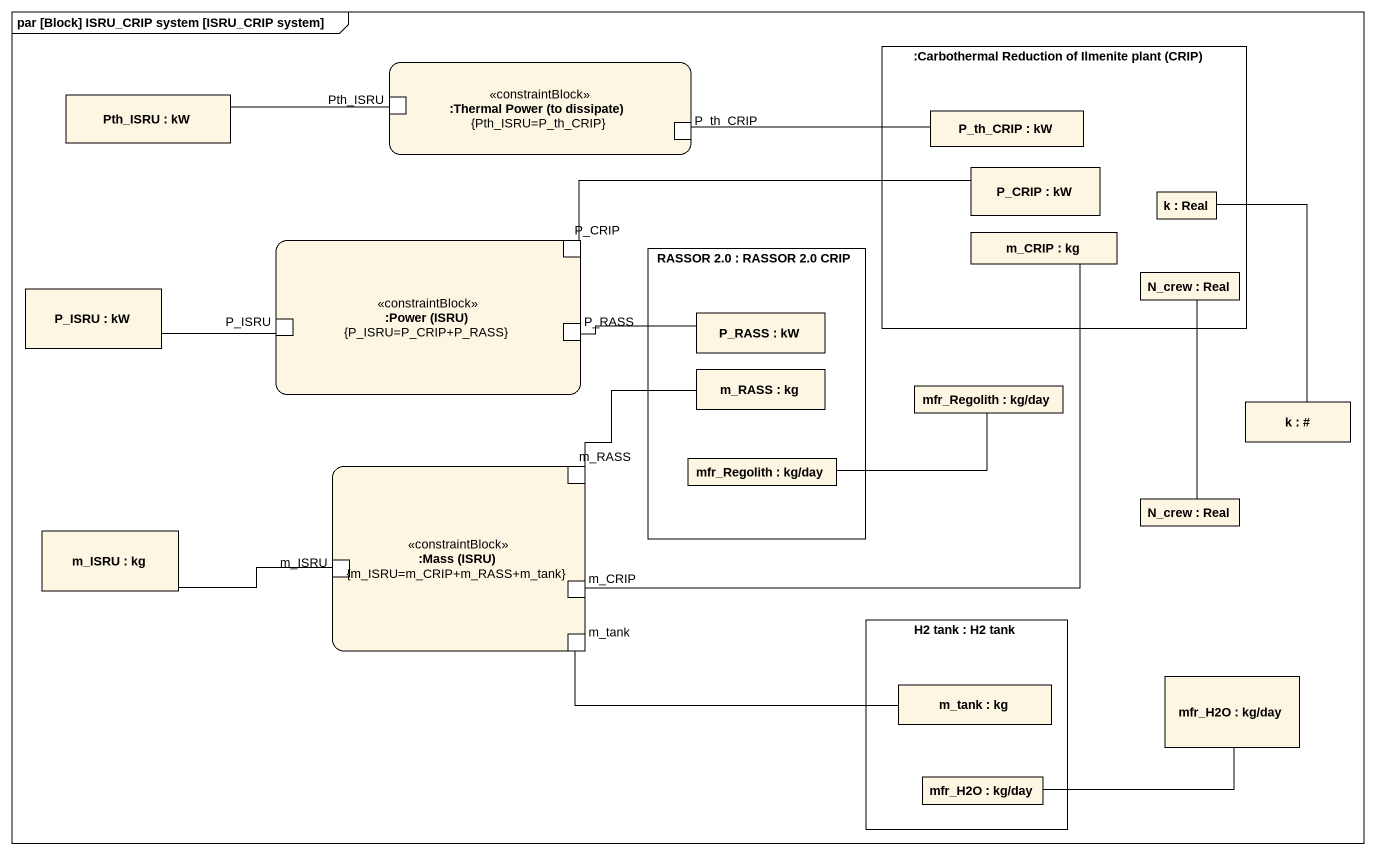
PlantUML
@startuml
mainframe par [Block] ISRU_CRIP system [ISRU_CRIP system]
rectangle ":Thermal Power (to dissipate)\n{Pth_ISRU=P_th_CRIP}" as Thermal_Power_to_dissipate <<constraintBlock>> {
  port "Pth_ISRU" as Pth_ISRU_2
  port P_th_CRIP
}
rectangle ":Carbothermal Reduction of Ilmenite plant (CRIP)" as Carbothermal_Reduction_of {
  rectangle "P_th_CRIP : kW" as P_th_CRIP_2
  rectangle "P_CRIP : kW" as P_CRIP
  rectangle "k : Real" as k
  rectangle "m_CRIP : kg" as m_CRIP
  rectangle "N_crew : Real" as N_crew
}
rectangle "Pth_ISRU : kW" as Pth_ISRU
rectangle ":Power (ISRU)\n{P_ISRU=P_CRIP+P_RASS}" as Power_ISRU <<constraintBlock>> {
  port "P_CRIP" as P_CRIP_2
  port "P_ISRU" as P_ISRU_2
  port P_RASS
}
rectangle "P_ISRU : kW" as P_ISRU
rectangle "RASSOR 2.0 : RASSOR 2.0 CRIP" as RASSOR_2_0 {
  rectangle "P_RASS : kW" as P_RASS_2
  rectangle "m_RASS : kg" as m_RASS
  rectangle "mfr_Regolith : kg/day" as mfr_Regolith_2
}
rectangle "mfr_Regolith : kg/day" as mfr_Regolith
rectangle "k : #" as k_2
rectangle ":Mass (ISRU)\n{m_ISRU=m_CRIP+m_RASS+m_tank}" as Mass_ISRU <<constraintBlock>> {
  port "m_RASS" as m_RASS_2
  port "m_ISRU" as m_ISRU_2
  port "m_CRIP" as m_CRIP_2
  port m_tank
}
rectangle "N_crew : Real" as N_crew_2
rectangle "m_ISRU : kg" as m_ISRU
rectangle "H2 tank : H2 tank" as H2_tank {
  rectangle "m_tank : kg" as m_tank_2
  rectangle "mfr_H2O : kg/day" as mfr_H2O_2
}
rectangle "mfr_H2O : kg/day" as mfr_H2O
Pth_ISRU_2 -left- Pth_ISRU
P_th_CRIP -right- P_th_CRIP_2
k -- k_2
P_CRIP_2 -right- P_CRIP
P_ISRU_2 -left- P_ISRU
P_RASS -right- P_RASS_2
mfr_Regolith -left- mfr_Regolith_2
m_RASS_2 -right- m_RASS
N_crew_2 -up- N_crew
m_ISRU_2 -left- m_ISRU
m_CRIP_2 -up- m_CRIP
m_tank -right- m_tank_2
mfr_H2O -left- mfr_H2O_2
@enduml
